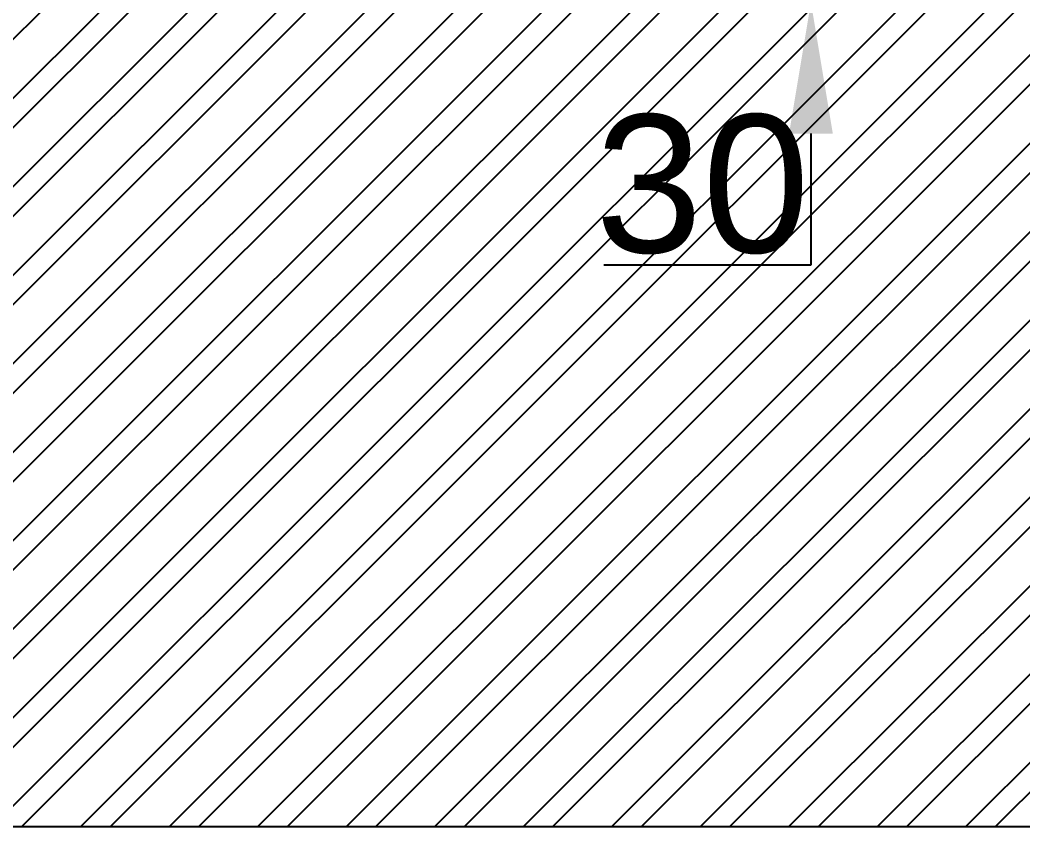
# Model space of a CAD drawing. Header units: millimetres. Extents: x -3630 to 1270, y -52213 to -49192.
# Drawn here: x -97.5 to 55.2, y -52212.8 to -52090 of the extents above; entities that cross this region are included whole.
import ezdxf

# ---------------------------------------------------------------- set-up
doc = ezdxf.new("R2010")
doc.units = ezdxf.units.MM
doc.layers.add('标注', color=3, linetype='Continuous', lineweight=0)
doc.styles.get("Standard").update_dxf_attribs({"font": 'arial.ttf'})
doc.dimstyles.new('ISO-25$0', dxfattribs={"dimscale": 2, "dimtxt": 6, "dimasz": 6, "dimexe": 0.5, "dimexo": 0.5, "dimgap": 0.762, "dimtad": 1, "dimtoh": 1, "dimdsep": 46, "dimtxsty": 'Standard', "dimcen": 2.5, "dimclrd": 1, "dimclre": 1, "dimclrt": 1, "dimadec": 0, "dimazin": 0, "dimtfac": 1, "dimtmove": 0, "dimatfit": 3, "dimfxl": 1, "dimtzin": 0, "dimarcsym": 0})

# ---------------------------------------------------------------- blocks, each defined once
blk = doc.blocks.new('*D118')
at = {"layer": 'Defpoints', "color": 0, "transparency": 16777216}
for p in [(52.23, -52057.26), (22.89, -52087.26), (52.23, -52087.26)]:
    blk.add_point(p, dxfattribs=at)
at = {"layer": '标注', "lineweight": -2, "transparency": 16777216}
for p, q in [((22.89, -52037.26), (22.89, -52017.26)), ((51.23, -52057.26), (21.89, -52057.26)), ((22.89, -52057.26), (22.89, -52087.26)), ((51.23, -52087.26), (21.89, -52087.26)), ((22.89, -52107.26), (22.89, -52127.26)), ((22.89, -52127.26), (-8.63, -52127.26))]:
    blk.add_line(p, q, dxfattribs=at)
at = {"layer": '标注', "transparency": 16777216}
for points in [[(19.56, -52037.26), (26.22, -52037.26), (22.89, -52057.26)], [(19.56, -52107.26), (26.22, -52107.26), (22.89, -52087.26)]]:
    blk.add_solid(points, dxfattribs=at)
at = {"layer": '标注', "transparency": 16777216, "insert": (6.37, -52115.01), "char_height": 12, "attachment_point": 5}
blk.add_mtext('{\\H1.75x;30}', dxfattribs=at)

msp = doc.modelspace()

# ---------------------------------------------------------------- hatches: boundary and pattern name
at = {"true_color": 0x636466}
h = msp.add_hatch(dxfattribs=at)
h.set_pattern_fill('ANSI32', color=251)
h.set_pattern_definition([(45, (-99290.04, -37104.898), (-6.7351921, 6.7351921), []), (45, (-99285.55, -37104.898), (-6.7351921, 6.7351921), [])])
h.paths.add_polyline_path([(-559.312, -52086.675), (-559.312, -52212.807), (1269.586, -52212.807), (1269.586, -52086.675)])

# ---------------------------------------------------------------- linework, layer by layer
msp.add_lwpolyline([(-559.992, -52086.646), (1268.907, -52086.646), (1268.907, -52212.778), (-559.992, -52212.778)], close=True)

# ---------------------------------------------------------------- dimensions: what is measured, and where the dimension line sits
at = {"layer": '标注'}
dim = msp.add_linear_dim(base=(22.89, -52087.26), p1=(52.225, -52057.26), p2=(52.225, -52087.26), angle=90, text='{\\H1.75x;<>}', dimstyle='ISO-25$0', override={"dimasz": 10, "dimclrd": 256, "dimclre": 256, "dimclrt": 256}, dxfattribs=at)
dim.commit()
dim.dimension.update_dxf_attribs({"geometry": '*D118', "text_midpoint": (6.368, -52115.007)})

doc.saveas('drawing.dxf')
